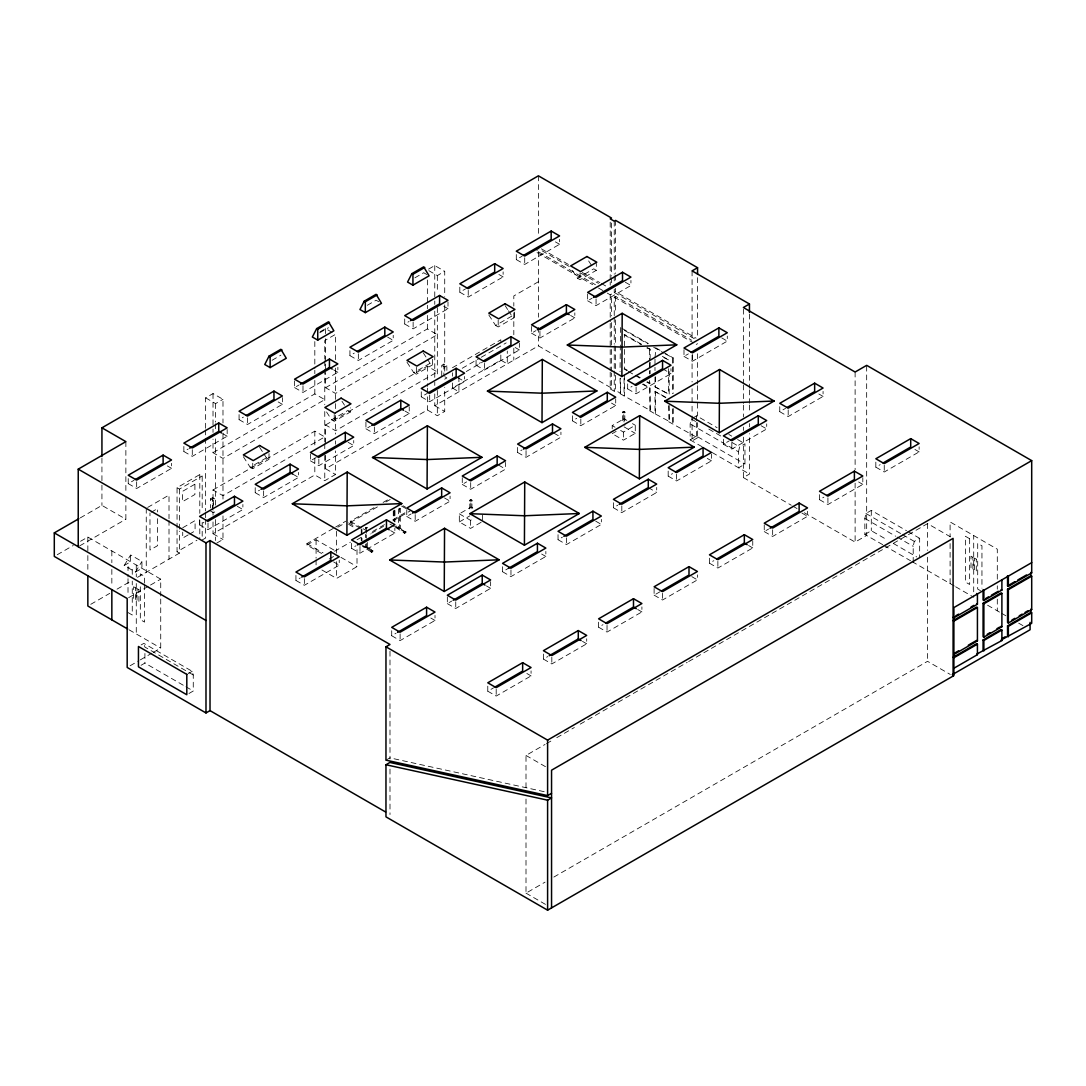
<?xml version="1.0" encoding="UTF-8"?>
<svg xmlns="http://www.w3.org/2000/svg" width="1086" height="1086" viewBox="0 0 1086 1086"><rect width="100%" height="100%" fill="white"/><g stroke="black" fill="none" stroke-linecap="round" stroke-linejoin="round"><path stroke-width="0.75" stroke-dasharray="5 3.75" d="M702.113 446.74L690.139 439.911L690.139 423.907L691.225 418.938L695.624 421.477M738.494 451.817L739.593 446.862L744.955 443.767L744.955 464.102L738.494 467.835L738.494 451.817L690.139 423.907M882.769 544.697L864.85 534.448L864.85 518.429L865.936 513.474L871.298 510.379L906.471 530.687M913.204 562.358L913.204 546.353L914.29 541.398L919.652 538.289L919.652 556.942M124.184 565.507L130.632 554.946L141.927 561.462L141.927 568.304L135.478 572.023L124.184 565.507L130.632 561.774L130.632 554.946M135.478 572.023L141.927 561.462M205.634 428.251L205.634 397.856L213.019 393.58L222.983 399.322L222.983 422.97M320.194 331.705L325.583 328.596L332.683 332.71M428.603 269.111L434.767 265.554L444.717 271.31L444.717 296.505M272.084 360.267L280.88 355.176M319.691 332.778L328.488 327.7M367.285 305.288L376.095 300.211L378.783 301.759M414.893 277.812L423.689 272.735L427.735 275.057M205.634 397.856L215.585 403.598L222.983 399.322M428.794 270.645L437.332 275.572L444.717 271.31M128.229 478.587L128.229 483.623L134.053 480.27M183.86 446.468L183.86 451.505L188.231 448.98M239.069 414.594L239.069 419.63L243.427 417.105M294.577 380.874L294.577 387.58L298.935 385.068M349.923 350.602L349.923 355.624L354.28 353.113M404.711 318.972L404.711 324.008L409.069 321.483M459.812 287.152L459.812 292.188L465.623 288.835M516.298 254.545L516.298 259.581L522.108 256.215M569.24 266.491L537.054 247.907L537.054 252.563L538.398 251.789L595.454 284.722M80.283 517.886L101.935 505.397L125.867 519.217L125.867 495.596M128.229 483.623L136.66 488.483L171.534 468.337L171.534 463.315M183.86 451.505L192.29 456.364L227.164 436.219L227.164 429.513M239.069 419.63L247.486 424.49L282.374 404.345L282.374 397.639M294.577 387.58L302.994 392.44L337.868 372.308L337.868 367.272M349.923 355.624L358.339 360.484L393.227 340.352L393.227 335.316M404.711 324.008L413.128 328.868L448.002 308.723L448.002 302.017M459.812 292.188L468.229 297.048L503.117 276.903L503.117 271.88M516.298 259.581L524.714 264.441L559.589 244.296L559.589 239.273M213.019 452.686L314.818 393.906L324.768 399.648L222.983 458.428L213.019 452.686L213.019 439.178M325.583 387.702L427.368 328.922L437.332 334.678L335.533 393.444L325.583 387.702L325.583 372.498M57.219 554.742L73.251 545.484M80.54 541.276L87.844 537.068L160.728 579.15L160.728 595.97M177.045 528.149L177.045 487.709L199.797 474.568L202.186 475.953L202.186 511.343M79.685 545.878L125.867 519.217M147.682 507.42L169.009 495.107L169.009 518.701M177.045 487.709L179.434 489.094L202.186 475.953M538.398 281.749L513.814 295.949L513.814 306.076M151.239 512.239L157.592 508.574L157.592 511.954M326.547 411.961L331.664 419.834L347.927 410.44L350.506 411.933L350.506 407.834M243.345 456.704L250.16 467.224L266.437 457.83L269.002 459.31L269.002 452.482M406.978 362.195L413.793 372.702L430.056 363.308L432.635 364.787L432.635 359.33M488.795 314.94L495.61 325.461L511.886 316.067L514.452 317.546L514.452 312.076M572.376 270.346L577.48 278.22L593.757 268.826L596.323 270.319L596.323 263.477M213.019 489.949L314.818 431.169L324.768 436.925L222.983 495.691L213.019 489.949L213.019 510.162M325.583 424.965L427.368 366.199L437.332 371.941L335.533 430.708L325.583 424.965L325.583 445.179M331.664 419.834L334.23 421.327L350.506 411.933M250.16 467.224L252.739 468.704L269.002 459.31M413.793 372.702L416.359 374.181L432.635 364.787M495.61 325.461L498.189 326.94L514.452 317.546M577.48 278.22L580.046 279.713L596.323 270.319M210.44 498.895L212.598 497.646L215.585 499.37L213.426 500.619L210.44 498.895L210.44 507.949M441.73 375.919L441.73 365.358L443.889 364.109L446.875 365.833L446.875 370.367M446.875 365.833L444.717 367.082L441.73 365.358M452.468 367.706L500.822 339.782L500.822 344.873M182.719 527.742L195.086 520.601L195.086 530.918L189.588 534.095M462.229 368.263L479.808 358.108M481.274 357.267L506.185 342.877M444.717 379.163L446.875 377.914L443.889 376.19M199.593 519.787L199.593 524.809L203.951 522.298M255.21 487.668L255.21 492.691L259.581 490.18M310.42 454.111L310.42 460.817L316.243 457.464M365.928 422.074L365.928 428.78L370.285 426.269M421.273 391.788L421.273 396.824L427.097 393.471M476.062 360.158L476.062 365.195L480.419 362.683M531.529 326.465L531.529 333.171L535.887 330.66M587.648 294.062L587.648 300.768L592.006 298.256M466.247 371.534L482.374 362.222M188.217 534.882L182.719 538.059L182.719 532.167M607.278 293.111L610.21 294.795L611.554 294.021L611.554 315.863M614.242 289.147L614.242 292.46L615.586 291.686L696.099 338.167M452.468 382.964L452.468 388.041L500.822 360.131L507.284 363.851L507.284 351.05M199.593 524.809L208.01 529.669L242.884 509.538L242.884 504.501M255.21 492.691L263.64 497.551L298.514 477.419L298.514 472.383M310.42 460.817L318.836 465.677L353.724 445.545L353.724 440.509M365.928 428.78L374.344 433.64L409.232 413.495L409.232 406.788M421.273 396.824L429.689 401.684L464.577 381.539L464.577 376.516M476.062 365.195L484.478 370.055L519.352 349.923L519.352 343.203M531.529 333.171L539.946 338.031L574.82 317.899L574.82 312.863M587.648 300.768L596.065 305.628L630.939 285.496L630.939 280.459M614.242 315.605L614.242 297.13L615.586 296.342L691.714 340.298M177.045 529.846L177.045 551.742L196.946 540.258M90.762 604.318L109.74 593.363M117.044 589.141L131.65 580.711M137.501 577.345L179.434 553.127L179.434 531.217M213.019 521.945L213.019 533.728L314.818 474.962L324.768 480.704L335.533 474.501L335.533 450.921M325.583 455.278L325.583 468.758L427.368 409.979L437.332 415.721L444.717 411.458L444.717 387.227M434.767 393.892L434.767 405.716L538.398 345.877L611.554 388.109L611.554 372.987M216.806 543.041L222.983 539.484L222.983 515.904M128.637 597.667L149.053 585.883M150.52 585.042L160.728 579.15M620.568 327.51L620.025 371.697M321.578 553.48L306.931 545.023L306.931 543.624L334.23 527.864M335.669 527.036L345.715 521.226M306.931 545.023L316.08 539.742L336.579 551.579M337.827 527.185L344.398 523.398M360.267 528.271L350.316 522.515L350.316 521.361L375.96 506.565M383.086 502.451L390.2 498.338M646.767 347.927L650.147 349.244L650.147 360.633M350.316 522.515L378.81 506.076M385.937 501.963L390.2 499.492M141.139 644.921L143.814 643.374L192.168 671.297L193.267 675.003L193.267 691.008L188.095 693.995M655.523 352.353L654.994 357.552M365.439 527.837L367.326 527.782L365.439 527.837L365.439 532.724M399.336 509.307L400.327 508.737L400.327 528.298L405.974 532.181L404.711 533.307L395.63 527.348M130.103 665.772L138.845 660.722M140.311 659.881L151.972 653.148M153.425 652.306L160.728 648.084L160.728 597.639M610.21 372.091L610.21 388.897L611.554 388.109M334.61 551.308L350.411 542.185M357.009 539.783L363.579 535.982M610.21 388.897L614.242 391.218L615.586 390.444L620.568 393.322L620.568 378.132M384.471 524.633L370.217 532.846L370.217 534.013M393.01 519.692L407.264 511.465M665.365 353.995L673.225 357.918L673.225 393.349M696.221 344.452L697.565 343.678M141.031 665.324L144.913 663.084L184.471 685.931M371.643 533.185L384.471 525.787M393.01 520.859L410.101 510.99M329.221 559.019L333.606 556.48M295.935 575.417L295.935 580.44L300.293 577.928M351.565 543.299L351.565 548.321L355.923 545.81M406.775 509.741L406.775 516.447L411.132 513.936M462.269 477.704L462.269 484.41L466.641 481.885M517.628 447.418L517.628 452.455L521.986 449.93M572.403 415.789L572.403 420.825L576.761 418.3M627.681 383.887L627.681 388.91L632.038 386.399M683.99 349.692L683.99 356.398L688.361 353.887M620.025 378.444L620.568 393.322M620.025 393.634L650.147 410.399L650.147 388.069L643.048 383.969M362.086 545.471L365.439 547.398L366.43 546.828L364.19 545.539M395.087 526.425L398.426 528.353L399.417 527.782L396.078 525.855M646.767 382.082L649.604 383.725L650.147 380.154M372.973 550.602L371.982 551.172L366.335 547.914L367.326 547.344L372.973 550.602L371.724 552.353L362.629 546.394M405.974 531.556L404.983 532.14L399.336 528.868L400.327 528.298M295.935 580.44L304.351 585.3L339.239 565.168L339.239 560.132M351.565 548.321L359.982 553.181L394.87 533.05L394.87 528.013M406.775 516.447L415.191 521.307L450.079 501.175L450.079 496.139M462.269 484.41L470.7 489.27L505.574 469.125L505.574 462.419M517.628 452.455L526.045 457.315L560.933 437.169L560.933 432.147M572.403 420.825L580.82 425.685L615.708 405.54L615.708 398.834M627.681 388.91L636.097 393.77L670.972 373.638L670.972 368.602M683.99 356.398L692.406 361.258L727.294 341.113L727.294 336.09M642.518 384.281L650.147 388.069M654.994 377.073L654.994 386.82L669.193 394.408L669.193 370M371.113 551.294L372.973 551.226M404.101 532.249L405.092 531.678L396.621 526.778M371.113 552L372.715 551.077M404.101 532.955L405.974 532.181M371.724 552.353L372.715 551.783M404.711 533.307L405.702 532.031M669.193 405.445L669.193 421.395L654.994 413.807L654.994 391.489L669.193 399.064M321.931 569.974L336.579 578.431L357.009 566.634L357.009 546.489M481.084 522.352L470.564 528.42L459.324 521.932L459.324 513.854L471.161 507.026L473.971 508.642M612.205 428.821L612.205 425.59L624.029 418.762L626.839 420.391M654.994 386.82L669.193 394.408M188.149 673.619L192.168 671.297M649.604 388.381L650.147 410.399M459.324 521.932L469.844 515.864M612.205 433.667L616.142 431.4M459.324 513.854L470.564 520.343L473.197 518.823M620.635 430.463L623.445 432.092L635.269 425.25L635.269 433.328L623.445 440.156L613.604 434.481M668.65 405.757L669.193 421.395M668.65 421.707L697.565 437.767L697.565 422.644M692.569 418.164L696.601 415.843L717.113 427.694M690.139 439.911L696.601 436.192L744.955 464.102M697.565 437.767L692.081 440.943L692.081 415.68M391.707 630.708L391.707 635.731L396.064 633.219M447.337 596.906L447.337 603.612L451.695 601.101M502.546 566.716L502.546 571.738L508.357 568.385M558.041 534.665L558.041 539.701L562.412 537.176M613.4 502.709L613.4 507.746L617.758 505.221M668.175 471.08L668.175 476.116L672.546 473.605M723.398 439.206L723.398 444.228L729.222 440.875M779.762 406.666L779.762 411.689L785.585 408.336M391.707 635.731L400.123 640.591L435.011 620.459L435.011 615.423M447.337 603.612L455.753 608.472L490.641 588.34L490.641 581.634M502.546 571.738L510.963 576.598L545.851 556.466L545.851 551.43M558.041 539.701L566.471 544.561L601.345 524.416L601.345 519.393M613.4 507.746L621.816 512.606L656.704 492.46L656.704 487.438M668.175 476.116L676.592 480.976L711.479 460.844L711.479 454.124M723.398 444.228L731.828 449.088L766.702 428.956L766.702 423.92M779.762 411.689L788.192 416.549L823.066 396.417L823.066 391.381M743.367 437.156L743.367 477.568L749.449 474.066L749.449 433.653M487.777 686.162L487.777 691.198L493.587 687.845M543.407 654.043L543.407 659.08L547.765 656.568M598.603 622.169L598.603 627.206L602.974 624.694M654.111 588.449L654.111 595.155L659.921 591.802M709.457 558.177L709.457 563.2L713.828 560.688M764.245 524.864L764.245 531.583L768.603 529.058M819.509 494.632L819.509 499.669L823.88 497.144M875.832 462.12L875.832 467.156L880.189 464.632M487.777 691.198L496.193 696.058L531.068 675.913L531.068 670.89M543.407 659.08L551.824 663.94L586.698 643.794L586.698 638.772M598.603 627.206L607.033 632.066L641.907 611.92L641.907 606.898M654.111 595.155L662.528 600.015L697.416 579.883L697.416 574.847M709.457 563.2L717.873 568.059L752.761 547.928L752.761 541.222M764.245 531.583L772.662 536.443L807.536 516.298L807.536 511.262M819.509 499.669L827.926 504.528L862.813 484.383L862.813 477.677M875.832 467.156L884.248 472.016L919.136 451.871L919.136 446.848M385.964 760.146L389.915 757.865L545.158 791.898M864.85 534.448L871.298 530.715L887.425 540.027M804.319 512.755L855.116 542.09L866.669 535.412L866.669 365.344M526.004 787.703L526.004 755.435L545.05 744.439M546.516 743.598L550.914 741.059M556.779 737.665L574.358 727.511M580.223 724.131L687.207 662.365M688.673 661.523L927.539 523.615L950.25 536.728M526.004 799.024L526.004 893.14L545.05 882.144M553.846 877.067L927.539 661.32L950.25 674.433M555.38 241.866L559.589 244.296M625.332 282.251L630.939 285.496M721.688 337.882L727.294 341.113M818.858 393.987L823.066 396.417M914.914 449.441L919.136 451.871M541.33 248.816L569.132 264.862M582.3 272.464L599.852 282.604M601.318 283.446L607.169 286.826M580.942 273.238L598.508 283.378M614.242 292.46L696.221 339.796M537.054 252.563L592.657 284.654M598.508 288.034L605.825 292.256M614.242 297.13L693.289 342.755M622.02 328.352L648.356 343.556M655.673 347.778L661.523 351.158M662.989 352L673.225 357.918M624.409 330.361L647.813 343.868M653.663 347.248L663.913 353.154M641.636 344.33L624.599 334.502L624.599 347.506M647.31 347.615L650.147 349.244M662.351 356.303L669.193 360.24L661.822 356.615M624.056 334.814L641.093 344.642M570.612 315.456L574.82 317.899M662.555 368.778L670.972 373.638M761.096 425.712L766.702 428.956M858.605 481.953L862.813 484.383M498.895 274.473L503.117 276.903M907.937 531.529L919.652 538.289M627.436 370.299L624.599 368.656L624.599 349.135M635.948 375.213L641.636 378.498M647.31 381.77L650.147 383.412M624.056 368.969L626.894 370.611M628.319 371.426L633.993 374.711M635.419 375.525L641.093 378.81M654.994 391.489L665.922 397.788M865.936 513.474L901.108 533.783M902.575 534.624L914.29 541.398M728.828 434.454L731.76 436.151M737.625 439.531L744.955 443.767M864.85 518.429L895.624 536.199M897.09 537.041L913.204 546.353M708.819 429.092L722 436.708M732.263 442.626L739.593 446.862M980.536 590.73L977.699 589.087L977.699 543.339L981.948 545.796L981.948 588.15M893.276 543.407L916.733 556.942M883.895 545.443L910.584 560.756M912.05 561.598L954.268 585.978M955.653 586.779L973.708 597.205L973.708 535.561M987.581 605.214L1000.152 612.477M1001.577 613.291L1005.853 615.762M1018.682 623.174L1022.958 625.645M649.604 410.712L654.994 413.807M712.158 452.536L749.449 474.066M743.367 477.568L791.26 505.221M792.712 506.062L797.056 508.574M443.794 306.293L448.002 308.723M515.144 347.493L519.352 349.923M611.499 403.11L615.708 405.54M707.271 458.401L711.479 460.844M801.93 513.054L807.536 516.298M632.459 423.635L635.269 425.25M624.029 426.839L635.269 433.328M612.205 425.59L615.015 427.219M387.621 337.108L393.227 340.352M457.559 377.494L464.577 381.539M553.914 433.124L560.933 437.169M648.288 487.6L656.704 492.46M748.553 545.498L752.761 547.928M452.468 388.041L458.916 391.774L458.916 375.756M434.767 405.716L444.717 411.458M333.66 369.878L337.868 372.308M405.01 411.065L409.232 413.495M498.555 465.079L505.574 469.125M595.739 521.185L601.345 524.416M691.796 576.639L697.416 579.883M278.165 401.915L282.374 404.345M348.117 442.301L353.724 445.545M444.459 497.931L450.079 501.175M541.642 554.036L545.851 556.466M637.699 609.49L641.907 611.92M403.001 505.723L405.838 507.366M401.576 506.062L405.838 508.519M400.327 508.737L399.417 508.221L399.336 528.868M325.583 468.758L335.533 474.501M389.969 524.09L394.218 526.534M222.956 433.789L227.164 436.219M292.908 474.175L298.514 477.419M390.661 530.62L394.87 533.05M486.433 585.911L490.641 588.34M582.49 641.364L586.698 643.794M350.316 521.361L361.692 527.932M363.118 528.746L367.38 531.203M348.647 522.923L355.964 527.144M348.647 524.321L354.498 527.701M363.62 545.824L372.104 550.724M340.909 557.335L357.009 566.634M306.931 543.624L323.044 552.91M167.325 465.908L171.534 468.337M237.277 506.293L242.884 509.538M333.619 561.924L339.239 565.168M430.803 618.029L435.011 620.459M526.859 673.483L531.068 675.913M210.44 510.977L213.426 512.701L215.585 511.452L212.598 509.728L212.598 497.646M213.019 533.728L222.983 539.484M177.045 551.742L179.434 553.127M526.004 755.435L545.878 766.906M128.012 612.558L132.261 615.015L132.261 581.119M129.098 629.826L160.728 648.084M193.267 675.003L144.913 647.08L143.814 643.374M185.937 686.773L193.267 691.008M526.004 893.14L545.878 904.611M588.639 260.952L592.046 266.206M505.071 305.546L507.624 309.496M508.479 310.8L511.886 316.067M423.241 352.801L426.649 358.054M427.504 359.371L430.056 363.308M341.968 401.25L344.52 405.187M259.622 447.31L263.029 452.563M263.884 453.88L266.437 457.83M997.301 579.164L997.301 549.177L950.101 521.932L950.101 536.918M997.301 585.829L997.301 589.169M997.301 599.16L997.301 610.821M950.101 543.584L950.101 583.576M927.539 523.615L927.539 550.48M927.539 557.199L927.539 661.32M884.248 465.31L884.248 472.016M871.298 510.379L871.298 530.715M855.116 372.023L855.116 469.681M855.116 483.148L855.116 542.09M827.926 497.822L827.926 504.528M788.192 409.843L788.192 416.549M772.662 529.724L772.662 536.443M749.449 314.098L749.449 388.191M749.449 389.874L749.449 403.34M749.449 405.024L749.449 411.757M749.449 423.554L749.449 426.92M743.367 309.198L743.367 383.277M743.367 384.96L743.367 403.49M743.367 405.173L743.367 416.956M743.367 427.056L743.367 430.423M731.828 442.382L731.828 449.088M717.873 561.353L717.873 568.059M697.565 277.663L697.565 337.352M697.565 353.751L697.565 383.996M697.565 385.679L697.565 415.924M696.601 415.843L696.601 420.934M696.601 422.63L696.601 436.192M692.406 354.552L692.406 361.258M692.081 270.876L692.081 339.918M692.081 355.068L692.081 382.014M692.081 388.747L692.081 413.997M676.592 474.27L676.592 480.976M673.225 408.54L673.225 423.716M672.682 358.231L672.682 393.661M672.682 408.838L672.682 424.029M668.65 368.683L668.65 394.72M662.528 593.309L662.528 600.015M655.523 376.761L655.523 386.521M655.523 391.177L655.523 413.508M654.994 359.167L654.994 365.683M654.994 367.312L654.994 370.557M650.147 362.262L650.147 368.765M650.147 370.394L650.147 373.652M649.604 349.556L649.604 360.946M649.604 362.575L649.604 369.077M649.604 370.706L649.604 373.964M649.604 380.467L649.604 383.725M636.097 387.064L636.097 393.77M624.599 374.914L624.599 395.643M624.817 415.639L624.817 425.427M624.056 378.417L624.056 395.956M624.029 418.762L624.029 421.992M623.731 414.635L623.731 422.78M623.445 432.092L623.445 440.156M622.658 415.639L622.658 423.798M621.816 505.9L621.816 512.606M615.586 220.39L615.586 273.455M615.586 275.111L615.586 281.736M615.586 288.374L615.586 291.686M615.586 296.342L615.586 313.148M615.586 319.868L615.586 368.602M615.586 375.322L615.586 390.444M614.242 221.164L614.242 274.229M614.242 275.885L614.242 282.509M614.242 317.288L614.242 344.167M614.242 345.85L614.242 369.376M614.242 371.059L614.242 391.218M611.554 223.037L611.554 276.088M611.554 277.758L611.554 284.383M611.554 322.583L611.554 347.791M611.554 349.475L611.554 371.317M610.21 222.155L610.21 280.188M610.21 281.844L610.21 285.156M610.21 294.795L610.21 321.673M610.21 323.356L610.21 370.407M607.033 625.36L607.033 632.066M596.065 298.921L596.065 305.628M580.82 418.979L580.82 425.685M580.046 272.885L580.046 279.713M566.471 537.855L566.471 544.561M551.824 657.234L551.824 663.94M539.946 331.325L539.946 338.031M538.398 175.823L538.398 235.513M538.398 251.789L538.398 317.193M538.398 327.32L538.398 345.877M526.045 450.609L526.045 457.315M524.714 257.735L524.714 264.441M513.814 312.822L513.814 334.76M513.814 348.253L513.814 360.077M510.963 569.892L510.963 576.598M500.822 355.041L500.822 360.131M498.189 320.112L498.189 326.94M496.193 689.352L496.193 696.058M484.478 363.348L484.478 370.055M482.401 515.131L482.401 519.977M471.948 503.904L471.948 508.791M470.862 502.899L470.862 511.044M470.7 482.564L470.7 489.27M470.564 520.343L470.564 528.42M469.79 503.904L469.79 510.42M468.229 290.342L468.229 297.048M455.753 601.766L455.753 608.472M452.468 372.783L452.468 376.177M444.717 304.908L444.717 371.602M443.889 364.109L443.889 374.684M437.332 275.572L437.332 292.46M437.332 307.65L437.332 375.308M437.332 390.458L437.332 415.721M434.767 265.554L434.767 299.329M434.767 301.026L434.767 304.392M434.767 311.153L434.767 380.385M434.767 382.068L434.767 385.449M429.689 394.978L429.689 401.684M427.368 279.957L427.368 303.605M427.368 305.288L427.368 308.668M427.368 315.415L427.368 328.922M427.368 366.199L427.368 386.399M427.368 388.082L427.368 409.979M416.359 367.353L416.359 374.181M415.191 514.601L415.191 521.307M413.128 322.148L413.128 328.868M405.092 531.678L404.983 532.751M400.123 633.885L400.123 640.591M398.426 508.791L398.426 528.353M394.965 510.529L394.965 521.945M394.259 510.121L394.259 521.538M393.974 511.112L393.974 520.886M393.268 510.691L393.268 520.479M389.996 651.206L389.996 758.965M389.996 769.064L389.996 814.527M374.344 426.934L374.344 433.64M367.326 542.457L367.326 547.344M366.335 528.353L366.335 533.24M366.335 534.869L366.335 538.14M366.43 543.57L366.335 547.914M365.439 534.353L365.439 537.611M365.439 544.14L365.439 547.398M361.964 529.574L361.964 540.991M361.258 529.167L361.258 540.584M359.982 546.475L359.982 553.181M358.339 353.778L358.339 360.484M336.524 531.298L336.524 553.113M336.579 561.652L336.579 578.431M335.533 359.67L335.533 334.339L324.768 340.556L324.768 359.127M335.533 368.113L335.533 401.915M335.533 403.612L335.533 413.766M335.533 415.463L335.533 434.074M335.533 440.821L335.533 444.188M334.23 414.485L334.23 421.327M325.583 328.596L325.583 337.04M325.583 338.737L325.583 362.371M325.583 364.054L325.583 370.815M324.768 360.824L324.768 367.57M324.768 369.267L324.768 404.739M324.768 411.513L324.768 441.975M324.768 443.658L324.768 448.708M324.768 455.441L324.768 480.704M318.836 458.971L318.836 465.677M316.08 539.742L316.08 558.204M316.08 559.887L316.08 566.593M314.818 341.561L314.818 368.588M314.818 370.272L314.818 373.652M314.818 380.399L314.818 393.906M314.818 431.169L314.818 448.016M314.818 458.116L314.818 474.962M304.351 578.594L304.351 585.3M302.994 385.734L302.994 392.44M263.64 490.845L263.64 497.551M252.739 463.233L252.739 468.704M247.486 417.784L247.486 424.49M222.983 433.097L222.983 499.058M215.585 403.598L215.585 422.074M215.585 423.757L215.585 430.477M215.585 438.88L215.585 508.438M215.585 519.529L215.585 540.516M213.426 500.619L213.426 505.139M213.019 393.58L213.019 427.355M213.019 429.038L213.019 432.418M213.019 511.845L213.019 515.212M208.01 522.963L208.01 529.669M205.634 429.934L205.634 436.694M205.634 438.377L205.634 510.99M205.634 512.673L205.634 517.737M205.634 519.434L205.634 538.004L202.186 539.986L202.186 519.773M199.797 474.568L199.797 513.339M199.797 520.072L199.797 538.615M192.29 449.658L192.29 456.364M179.434 489.094L179.434 529.534M169.009 520.384L169.009 559.141M157.592 518.687L157.592 545.661L149.977 550.059L149.977 512.972M146.257 508.248L146.257 572.281M144.913 653.487L144.913 663.084M144.574 583.114L144.574 576.34L140.325 573.897L140.325 578.974M144.574 584.811L144.574 622.088L140.325 619.631L140.325 585.748M136.66 481.777L136.66 488.483M136.279 565.046L136.279 576.815M136.279 583.535L136.279 633.98M132.261 574.345L132.261 569.268L128.012 566.811L128.012 576.978M128.012 578.675L128.012 595.617M125.867 441.635L125.867 493.913M111.844 550.928L111.844 562.697M111.844 569.431L111.844 586.236M101.935 458.17L101.935 483.474M101.935 485.157L101.935 505.397M87.844 537.068L87.844 553.887M87.844 555.57L87.844 572.376M194.91 484.207L182.543 491.347L182.543 501.664L194.91 494.51L194.91 484.207M969.649 538.724L965.4 536.267L965.4 582.015L969.649 584.472L969.649 538.724M976.3 559.168L974.413 558.082L974.413 570.503L976.3 571.589L976.3 559.168M972.893 557.308L971.006 556.222L971.006 568.643L972.893 569.729L972.893 557.308M135.506 587.852L133.632 586.766L133.632 599.187L135.506 600.273L135.506 587.852M138.913 589.712L137.026 588.626L137.026 601.047L138.913 602.133L138.913 589.712"/><path stroke-width="1.5" d="M347.208 472.071L346.896 535.276L292.31 503.755L347.208 472.071L401.793 503.578L346.896 535.276M427.382 425.78L427.07 488.985L372.484 457.477L427.382 425.78L481.967 457.301L427.07 488.985M444.554 528.271L444.242 591.476L389.67 559.969L444.554 528.271L499.139 559.792L444.242 591.476M524.728 481.98L524.416 545.186L469.831 513.678L524.728 481.98L579.313 513.502L524.416 545.186M542.321 359.425L542.009 422.63L487.424 391.109L542.321 359.425L596.906 390.933L542.009 422.63M622.197 313.297L621.884 376.503L567.299 344.995L622.197 313.297L676.782 344.819L621.884 376.503M639.668 415.626L639.355 478.831L584.77 447.323L639.668 415.626L694.253 447.147L639.355 478.831M719.543 369.511L719.244 432.717L664.659 401.196L719.543 369.511L774.128 401.019L719.244 432.717M269.056 356.113L264.753 364.502L270.129 367.597L286.27 358.285L280.88 349.285L269.056 356.113L270.129 356.737L281.966 349.896M316.65 328.624L312.347 337.013L317.736 340.122L333.864 330.796L328.488 321.795L316.65 328.624L317.736 329.248L329.56 322.42M364.258 301.148L359.955 309.524L365.33 312.632L381.471 303.32L376.095 294.306L364.258 301.148L365.33 301.759L377.168 294.93M411.865 273.658L407.562 282.048L412.938 285.156L429.079 275.83L423.689 266.83L411.865 273.658L412.938 274.283L424.775 267.455M101.935 456.487L101.935 427.816L538.398 175.823L611.554 218.055L610.21 218.829L614.242 221.164L615.586 220.39L697.565 267.713L697.565 274.351M78.233 546.706L78.233 469.138L125.867 441.635L101.935 427.816M163.117 455.102L128.229 475.234L136.66 480.093L171.534 459.962L163.117 455.102L163.117 463.478L135.506 479.428M218.748 422.983L183.86 443.115L192.29 447.975L227.164 427.843L218.748 422.983L218.748 431.359L189.683 448.151M273.957 391.109L239.069 411.241L247.486 416.101L282.374 395.969L273.957 391.109L273.957 399.485L246.346 415.436M329.452 359.059L294.577 379.204L302.994 384.064L337.868 363.919L329.452 359.059L329.452 367.448L300.388 384.227M384.811 327.103L349.923 347.248L358.339 352.108L393.227 331.963L384.811 327.103L384.811 335.493L357.199 351.43M439.586 295.473L404.711 315.619L413.128 320.479L448.002 300.333L439.586 295.473L439.586 303.863L410.522 320.641M494.687 263.667L459.812 283.799L468.229 288.659L503.117 268.527L494.687 263.667L494.687 272.043L467.075 287.994M551.172 231.06L516.298 251.192L524.714 256.052L559.589 235.92L551.172 231.06L551.172 239.436L523.561 255.386M385.611 811.989L210.019 710.624L205.987 712.945L127.184 667.456L127.184 598.508L54.3 556.426L54.3 532.887L78.83 518.728M234.467 496.288L199.593 516.434L208.01 521.294L242.884 501.148L234.467 496.288L234.467 504.678L206.856 520.615M290.098 464.17L255.21 484.315L263.64 489.175L298.514 469.03L290.098 464.17L290.098 472.559L261.034 489.338M345.307 432.296L310.42 452.441L318.836 457.301L353.724 437.156L345.307 432.296L345.307 440.685L317.696 456.622M400.802 400.259L365.928 420.391L374.344 425.25L409.232 405.119L400.802 400.259L400.802 408.635L371.738 425.427M456.161 368.303L421.273 388.435L429.689 393.295L464.577 373.163L456.161 368.303L456.161 376.679L428.549 392.63M510.936 336.674L476.062 356.805L484.478 361.665L519.352 341.533L510.936 336.674L510.936 345.063L483.324 361M566.403 304.65L531.529 324.782L539.946 329.642L574.82 309.51L566.403 304.65L566.403 313.026L537.339 329.818M622.522 272.247L587.648 292.392L596.065 297.252L630.939 277.106L622.522 272.247L622.522 280.636L593.458 297.415M78.233 469.138L205.987 542.891L210.019 540.556L389.996 644.473L385.964 646.794L385.964 760.146L547.602 795.59L551.552 793.296M697.565 267.713L692.081 270.876L749.449 303.999L749.449 312.415M749.449 303.999L743.367 307.514L855.116 372.023L866.669 365.344L1031.7 460.627L1031.7 572.892L1008.351 586.372L1007.55 585.911L1007.55 575.661L1008.351 576.123L1008.351 586.372M330.823 551.919L295.935 572.05L304.351 576.91L339.239 556.779L330.823 551.919L330.823 560.308L301.745 577.087M386.453 519.8L351.565 539.946L359.982 544.805L394.87 524.66L386.453 519.8L386.453 528.19L357.375 544.968M441.663 487.926L406.775 508.072L415.191 512.931L450.079 492.786L441.663 487.926L441.663 496.316L412.585 513.094M497.157 455.889L462.269 476.021L470.7 480.881L505.574 460.749L497.157 455.889L497.157 464.265L469.546 480.216M552.502 423.92L517.628 444.065L526.045 448.925L560.933 428.78L552.502 423.92L552.502 432.309L523.438 449.088M607.291 392.304L572.403 412.436L580.82 417.295L615.708 397.164L607.291 392.304L607.291 400.68L579.68 416.63M662.555 360.389L627.681 380.534L636.097 385.394L670.972 365.249L662.555 360.389L662.555 368.778L634.943 384.715M718.878 327.877L683.99 348.009L692.406 352.869L727.294 332.737L718.878 327.877L718.878 336.253L691.266 352.203M426.594 607.21L391.707 627.355L400.123 632.215L435.011 612.07L426.594 607.21L426.594 615.599L397.517 632.378M482.225 575.091L447.337 595.237L455.753 600.096L490.641 579.951L482.225 575.091L482.225 583.481L453.147 600.259M537.434 543.217L502.546 563.362L510.963 568.222L545.851 548.077L537.434 543.217L537.434 551.607L508.357 568.385M592.929 511.18L558.041 531.312L566.471 536.172L601.345 516.04L592.929 511.18L592.929 519.556L563.865 536.348M648.288 479.225L613.4 499.356L621.816 504.216L656.704 484.084L648.288 479.225L648.288 487.6L619.21 504.393M703.063 447.595L668.175 467.727L676.592 472.586L711.479 452.455L703.063 447.595L703.063 455.971L675.451 471.921M758.286 415.707L723.398 435.853L731.828 440.712L766.702 420.567L758.286 415.707L758.286 424.097L730.674 440.034M814.649 383.168L779.762 403.313L788.192 408.173L823.066 388.028L814.649 383.168L814.649 391.557L787.038 407.494M522.651 662.677L487.777 682.809L496.193 687.669L531.068 667.537L522.651 662.677L522.651 671.053L495.04 687.004M578.281 630.559L543.407 650.69L551.824 655.55L586.698 635.419L578.281 630.559L578.281 638.935L549.217 655.727M633.491 598.685L598.603 618.816L607.033 623.676L641.907 603.544L633.491 598.685L633.491 607.06L605.879 623.011M688.999 566.634L654.111 586.779L662.528 591.639L697.416 571.494L688.999 566.634L688.999 575.023L661.374 590.96M744.344 534.679L709.457 554.824L717.873 559.684L752.761 539.538L744.344 534.679L744.344 543.068L716.733 559.005M799.12 503.049L764.245 523.194L772.662 528.054L807.536 507.909L799.12 503.049L799.12 511.438L770.055 528.217M854.397 471.148L819.509 491.279L827.926 496.139L862.813 476.007L854.397 471.148L854.397 479.523L826.785 495.474M910.706 438.635L875.832 458.767L884.248 463.627L919.136 443.495L910.706 438.635L910.706 447.011L883.094 462.962M385.964 764.748L389.915 762.467L551.552 797.898L547.602 800.178L385.964 764.748L385.964 816.862L547.602 910.177L953.888 675.601L953.888 607.563L1031.7 562.643M385.964 646.794L547.602 740.123L1031.7 460.627M955.856 615.748L958.626 614.147M971.074 606.965L973.843 605.364M985.844 598.44L988.613 596.838M991.382 595.237L998.319 591.232M1007.55 585.911L1014.84 581.689M1017.758 580.005L1026.514 574.956M976.613 593.513L977.427 593.974L977.427 604.223L953.888 617.812L953.087 617.35M983.875 600.504L983.875 590.255L983.074 589.793L983.074 600.042L983.875 600.504L1001.889 590.092L1001.889 579.856M983.074 603.327L1001.088 592.929L1001.889 593.39L1001.889 626.744L983.875 637.143L983.074 636.681L983.074 603.327L983.875 603.789L1001.889 593.39M1007.55 589.196L1030.899 575.716L1031.7 576.177L1031.7 609.531L1008.351 623.011L1007.55 622.549L1007.55 589.196L1008.351 589.657L1031.7 576.177M977.427 607.522L953.888 621.097L953.087 620.635L976.613 607.06L977.427 607.522L977.427 640.876L953.888 654.451M954.472 653.188L958.626 650.799M968.305 645.206L976.613 640.414L977.427 640.876M987.228 634.278L989.998 632.676M996.934 628.672L999.704 627.084M1011.921 620.025L1014.84 618.341M1019.225 615.816L1022.143 614.119M1025.062 612.436L1027.98 610.753M983.074 650.473L983.074 639.98L1001.088 629.568L1001.889 630.029L1001.889 640.536L976.613 654.193L977.427 654.668L977.427 644.161L976.613 643.699L953.087 657.288L953.888 657.749L977.427 644.161M1007.55 636.342L1007.55 625.848L1030.899 612.368L1031.7 612.83L1031.7 623.323L1002.378 639.315M983.074 639.98L983.875 640.441L1001.889 630.029M1007.55 625.848L1008.351 626.31L1031.7 612.83M1002.188 638.5L1005.134 636.803M953.888 668.243L977.427 654.668M952.286 674.678L1030.085 629.758L1030.085 622.387M676.782 344.819L622.047 347.086L567.299 344.995M596.906 390.933L542.158 393.2L487.424 391.109M774.128 401.019L719.394 403.286L664.659 401.196M694.253 447.147L639.518 449.4L584.77 447.323M481.967 457.301L427.219 459.554L372.484 457.477M401.793 503.578L347.058 505.845L292.31 503.755M579.313 513.502L524.579 515.769L469.831 513.678M499.139 559.792L444.405 562.046L389.67 559.969M1031.7 572.892L1030.899 572.431L1030.899 575.716M566.403 313.026L569.213 314.655M1001.088 589.63L1001.889 590.092M1031.7 609.531L1030.899 609.07L1030.899 612.368M976.613 603.762L977.427 604.223M1001.088 626.283L1001.889 626.744M1001.088 640.061L1001.889 640.536M744.344 543.068L747.154 544.683M329.452 367.448L332.262 369.064M400.802 408.635L403.612 410.264M633.491 607.06L636.301 608.689M218.748 431.359L221.558 432.988M290.098 472.559L292.908 474.175M386.453 528.19L389.25 529.805M482.225 583.481L485.021 585.096M578.281 638.935L581.091 640.564M54.3 532.887L205.987 620.473M127.659 628.998L87.844 606.015L87.844 575.743M1008.351 589.657L1008.351 623.011M1008.351 626.31L1008.351 636.803M983.875 603.789L983.875 637.143M983.875 640.441L983.875 650.935M953.087 676.076L953.087 538.371L551.552 770.191L551.552 907.896M547.602 740.123L547.602 795.59M547.602 800.178L547.602 910.177M412.938 274.283L412.938 285.156M365.33 301.759L365.33 312.632M317.736 329.248L317.736 340.122M270.129 356.737L270.129 367.597M210.019 540.556L210.019 710.624M205.987 542.891L205.987 712.945M111.844 589.603L111.844 619.875M341.113 398.128L324.85 407.521L334.719 413.223L350.982 403.829L341.113 398.128M259.622 445.504L243.345 454.898L253.228 460.6L269.491 451.206L259.622 445.504M423.241 350.995L406.978 360.389L416.848 366.077L433.124 356.683L423.241 350.995M505.071 303.741L488.795 313.135L498.664 318.836L514.94 309.442L505.071 303.741M586.942 256.513L570.666 265.907L580.535 271.609L596.811 262.215L586.942 256.513M470.862 500.022L469.79 500.646L471.948 500.646L470.862 500.022M623.731 411.757L622.658 412.381L624.817 412.381L623.731 411.757M186.806 674.392L138.451 646.469L138.451 666.818L186.806 694.741L186.806 674.392"/></g></svg>
